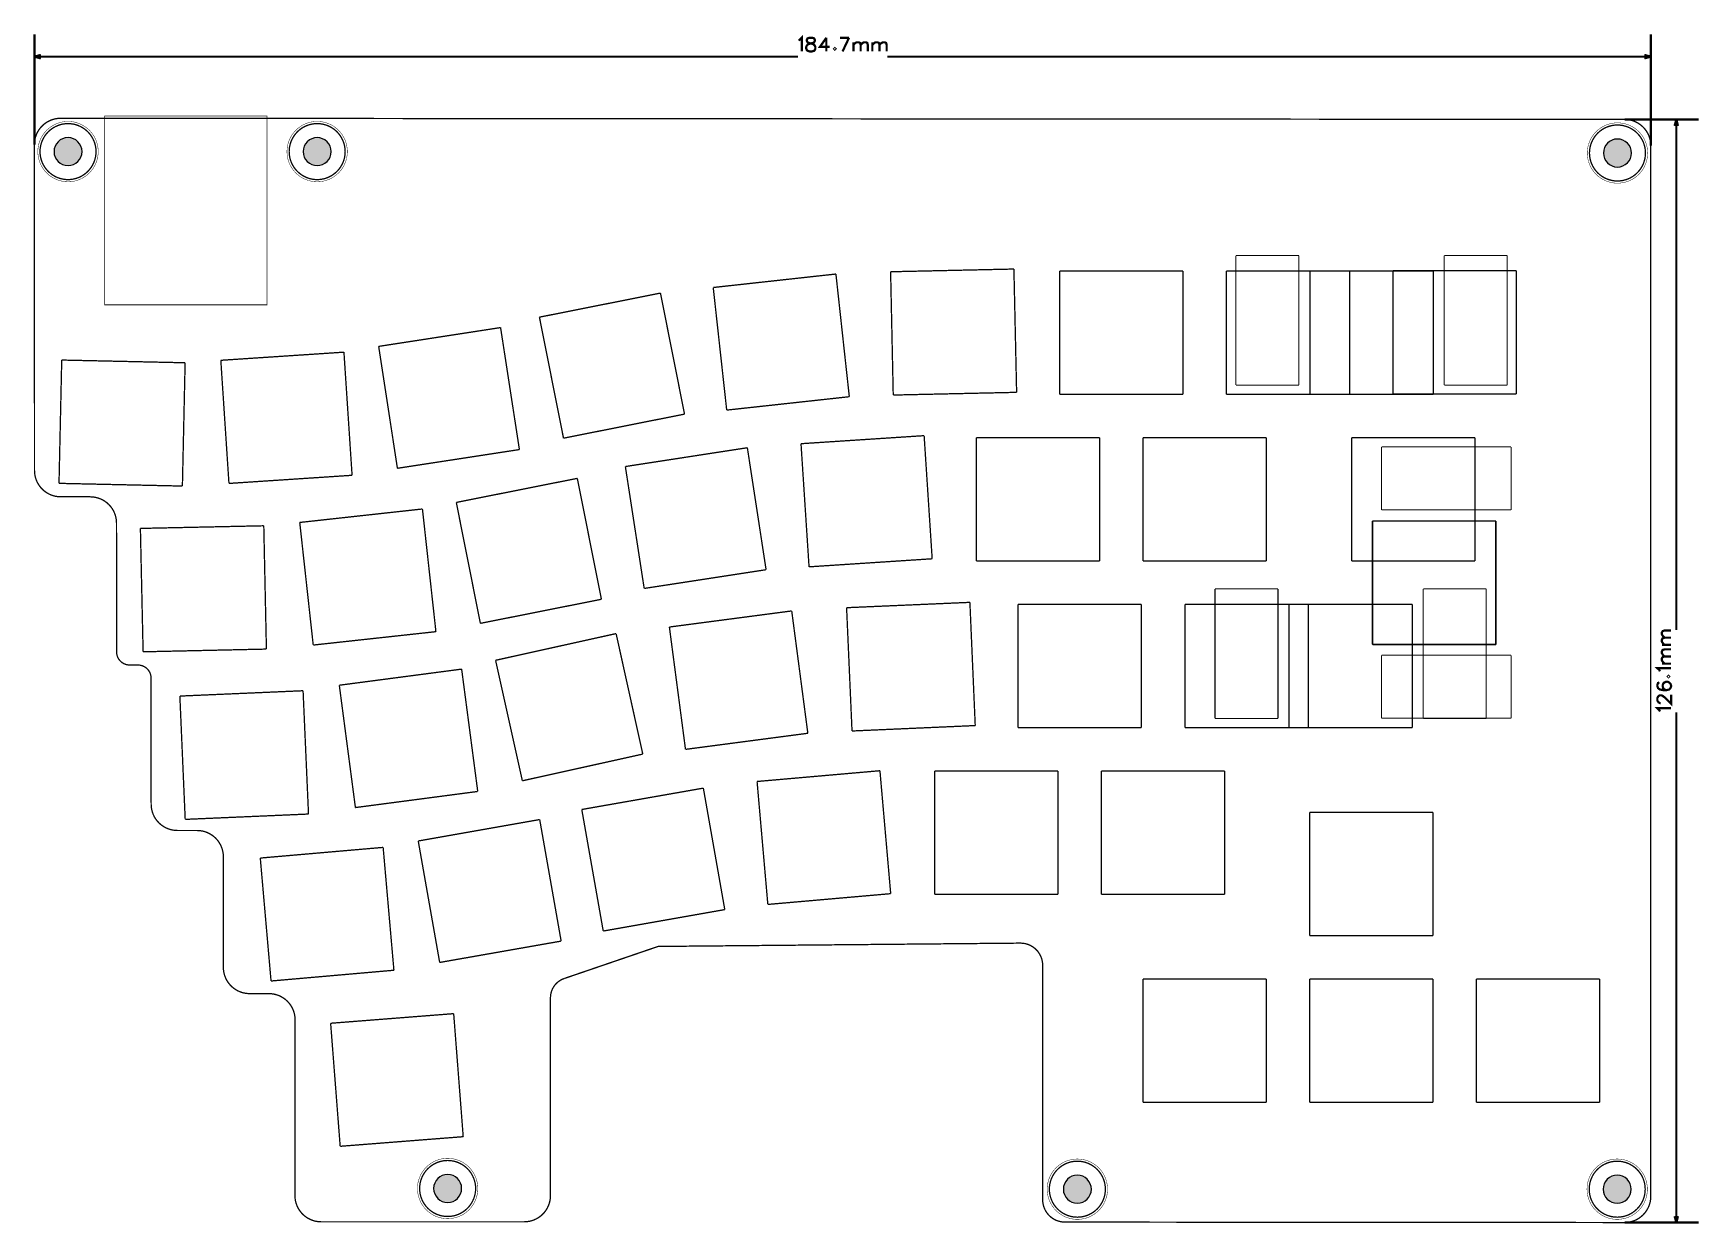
# Model space of a CAD drawing. Header units: millimetres. Extents: x 36 to 226, y -153 to -17.
import ezdxf

# ---------------------------------------------------------------- set-up
doc = ezdxf.new("R2010")
doc.units = ezdxf.units.MM
doc.header["$MEASUREMENT"] = 0
for name, color, linetype, true_color in [('Board-Outline-Layer', 7, 'Continuous', 0xff00ff), ('Document-Layer', 7, 'Continuous', 0xffffff), ('Hole-Layer', 7, 'Continuous', 0x222222)]:
    doc.layers.add(name, color=color, linetype=linetype, true_color=true_color)

msp = doc.modelspace()

# ---------------------------------------------------------------- hatches: boundary and pattern name
at = {"layer": 'Hole-Layer'}
for points in [[(38.26, -30.28, 1), (41.46, -30.28, 1)], [(66.73, -30.28, 1), (69.93, -30.28, 1)], [(215.32, -30.44, 1), (218.52, -30.44, 1)], [(81.64, -148.77, 1), (84.84, -148.77, 1)], [(153.6, -148.85, 1), (156.8, -148.85, 1)], [(215.29, -148.85, 1), (218.49, -148.85, 1)]]:
    msp.add_hatch(color=256, dxfattribs=at).paths.add_polyline_path(points)

# ---------------------------------------------------------------- linework, layer by layer
at = {"layer": 'Board-Outline-Layer', "const_width": 0.15}
for points in [[(36.02, -29.47, -0.414), (39.02, -26.47)], [(217.73, -26.6, -0.414), (220.73, -29.6)], [(39.03, -69.73, -0.414), (36.03, -66.73)], [(45.4, -72.73, 0.414), (42.4, -69.73)], [(46.91, -88.95, -0.414), (45.41, -87.45)], [(49.35, -90.45, 0.414), (47.85, -88.95)], [(52.36, -107.86, -0.414), (49.36, -104.86)], [(57.61, -110.86, 0.414), (54.61, -107.86)], [(151.24, -123.27, 0.414), (148.7, -120.73)], [(60.61, -126.5, -0.414), (57.61, -123.5)], [(96.58, -124.77, 0.323), (94.99, -126.97)], [(65.81, -129.5, 0.414), (62.81, -126.5)], [(68.79, -152.58, -0.414), (65.79, -149.58)], [(94.99, -149.58, -0.414), (91.99, -152.58)], [(153.78, -152.61, -0.414), (151.24, -150.07)], [(220.73, -149.66, -0.414), (217.73, -152.66)]]:
    msp.add_lwpolyline(points, format="xyb", dxfattribs=at)
at = {"layer": 'Board-Outline-Layer'}
for points, const_width in [([(39.02, -26.47), (217.73, -26.6)], 0.15), ([(36.03, -66.73), (36.02, -29.47)], 0.15), ([(220.73, -29.6), (220.73, -149.66)], 0.15), ([(147.95, -43.7), (133.86, -44.01)], 0.15), ([(147.95, -43.7), (133.86, -44.01)], 0.15), ([(148.26, -57.79), (147.95, -43.7)], 0.15), ([(148.26, -57.79), (147.95, -43.7)], 0.15), ([(180.52, -42.16), (173.32, -42.16)], 0.12), ([(173.32, -42.16), (173.32, -56.96)], 0.12), ([(180.52, -42.16), (173.32, -42.16)], 0.12), ([(173.32, -42.16), (173.32, -56.96)], 0.12), ([(180.52, -56.96), (180.52, -42.16)], 0.12), ([(180.52, -56.96), (180.52, -42.16)], 0.12), ([(197.12, -56.96), (197.12, -42.16)], 0.12), ([(197.12, -42.16), (204.32, -42.16)], 0.12), ([(197.12, -56.96), (197.12, -42.16)], 0.12), ([(197.12, -42.16), (204.32, -42.16)], 0.12), ([(204.32, -42.16), (204.32, -56.96)], 0.12), ([(204.32, -42.16), (204.32, -56.96)], 0.12), ([(127.61, -44.27), (113.59, -45.81)], 0.15), ([(127.61, -44.27), (113.59, -45.81)], 0.15), ([(129.14, -58.29), (127.61, -44.27)], 0.15), ([(129.14, -58.29), (127.61, -44.27)], 0.15), ([(133.86, -44.01), (134.16, -58.1)], 0.15), ([(133.86, -44.01), (134.16, -58.1)], 0.15), ([(167.27, -43.91), (153.17, -43.91)], 0.15), ([(153.17, -43.91), (153.17, -58.01)], 0.15), ([(167.27, -43.91), (153.17, -43.91)], 0.15), ([(153.17, -43.91), (153.17, -58.01)], 0.15), ([(167.27, -58.01), (167.27, -43.91)], 0.15), ([(167.27, -58.01), (167.27, -43.91)], 0.15), ([(186.33, -43.91), (172.23, -43.91)], 0.15), ([(172.23, -43.91), (172.23, -58.01)], 0.15), ([(186.33, -43.91), (172.23, -43.91)], 0.15), ([(172.23, -43.91), (172.23, -58.01)], 0.15), ([(195.87, -43.91), (181.77, -43.91)], 0.15), ([(181.77, -43.91), (181.77, -58.01)], 0.15), ([(181.77, -58.01), (181.77, -43.91)], 0.15), ([(181.77, -43.91), (195.87, -43.91)], 0.15), ([(195.87, -43.91), (181.77, -43.91)], 0.15), ([(181.77, -43.91), (181.77, -58.01)], 0.15), ([(181.77, -58.01), (181.77, -43.91)], 0.15), ([(181.77, -43.91), (195.87, -43.91)], 0.15), ([(186.33, -58.01), (186.33, -43.91)], 0.15), ([(186.33, -58.01), (186.33, -43.91)], 0.15), ([(205.37, -43.88), (191.27, -43.88)], 0.15), ([(191.27, -43.88), (191.27, -57.98)], 0.15), ([(205.37, -43.88), (191.27, -43.88)], 0.15), ([(191.27, -43.88), (191.27, -57.98)], 0.15), ([(195.87, -58.01), (195.87, -43.91)], 0.15), ([(195.87, -43.91), (195.87, -58.01)], 0.15), ([(195.87, -58.01), (195.87, -43.91)], 0.15), ([(195.87, -43.91), (195.87, -58.01)], 0.15), ([(205.37, -57.98), (205.37, -43.88)], 0.15), ([(205.37, -57.98), (205.37, -43.88)], 0.15), ([(107.56, -46.45), (93.73, -49.2)], 0.15), ([(107.56, -46.45), (93.73, -49.2)], 0.15), ([(110.31, -60.28), (107.56, -46.45)], 0.15), ([(110.31, -60.28), (107.56, -46.45)], 0.15), ([(113.59, -45.81), (115.13, -59.82)], 0.15), ([(113.59, -45.81), (115.13, -59.82)], 0.15), ([(93.73, -49.2), (96.48, -63.03)], 0.15), ([(93.73, -49.2), (96.48, -63.03)], 0.15), ([(89.29, -50.39), (75.36, -52.54)], 0.15), ([(89.29, -50.39), (75.36, -52.54)], 0.15), ([(91.44, -64.33), (89.29, -50.39)], 0.15), ([(91.44, -64.33), (89.29, -50.39)], 0.15), ([(71.39, -53.2), (57.32, -54.13)], 0.15), ([(71.39, -53.2), (57.32, -54.13)], 0.15), ([(72.32, -67.27), (71.39, -53.2)], 0.15), ([(72.32, -67.27), (71.39, -53.2)], 0.15), ([(75.36, -52.54), (77.5, -66.47)], 0.15), ([(75.36, -52.54), (77.5, -66.47)], 0.15), ([(39.14, -54.1), (38.83, -68.19)], 0.15), ([(39.14, -54.1), (38.83, -68.19)], 0.15), ([(53.24, -54.41), (39.14, -54.1)], 0.15), ([(53.24, -54.41), (39.14, -54.1)], 0.15), ([(52.93, -68.5), (53.24, -54.41)], 0.15), ([(52.93, -68.5), (53.24, -54.41)], 0.15), ([(57.32, -54.13), (58.25, -68.2)], 0.15), ([(57.32, -54.13), (58.25, -68.2)], 0.15), ([(173.32, -56.96), (180.52, -56.96)], 0.12), ([(173.32, -56.96), (180.52, -56.96)], 0.12), ([(204.32, -56.96), (197.12, -56.96)], 0.12), ([(204.32, -56.96), (197.12, -56.96)], 0.12), ([(115.13, -59.82), (129.14, -58.29)], 0.15), ([(115.13, -59.82), (129.14, -58.29)], 0.15), ([(134.16, -58.1), (148.26, -57.79)], 0.15), ([(134.16, -58.1), (148.26, -57.79)], 0.15), ([(153.17, -58.01), (167.27, -58.01)], 0.15), ([(153.17, -58.01), (167.27, -58.01)], 0.15), ([(172.23, -58.01), (186.33, -58.01)], 0.15), ([(172.23, -58.01), (186.33, -58.01)], 0.15), ([(181.77, -58.01), (195.87, -58.01)], 0.15), ([(195.87, -58.01), (181.77, -58.01)], 0.15), ([(181.77, -58.01), (195.87, -58.01)], 0.15), ([(195.87, -58.01), (181.77, -58.01)], 0.15), ([(191.27, -57.98), (205.37, -57.98)], 0.15), ([(191.27, -57.98), (205.37, -57.98)], 0.15), ([(96.48, -63.03), (110.31, -60.28)], 0.15), ([(96.48, -63.03), (110.31, -60.28)], 0.15), ([(137.69, -62.74), (123.62, -63.66)], 0.15), ([(137.69, -62.74), (123.62, -63.66)], 0.15), ([(138.61, -76.81), (137.69, -62.74)], 0.15), ([(138.61, -76.81), (137.69, -62.74)], 0.15), ([(77.5, -66.47), (91.44, -64.33)], 0.15), ([(77.5, -66.47), (91.44, -64.33)], 0.15), ([(117.49, -64.12), (103.55, -66.27)], 0.15), ([(117.49, -64.12), (103.55, -66.27)], 0.15), ([(119.63, -78.06), (117.49, -64.12)], 0.15), ([(119.63, -78.06), (117.49, -64.12)], 0.15), ([(123.62, -63.66), (124.54, -77.73)], 0.15), ([(123.62, -63.66), (124.54, -77.73)], 0.15), ([(157.75, -62.96), (143.65, -62.96)], 0.15), ([(143.65, -62.96), (143.65, -77.06)], 0.15), ([(157.75, -62.96), (143.65, -62.96)], 0.15), ([(143.65, -62.96), (143.65, -77.06)], 0.15), ([(157.75, -77.06), (157.75, -62.96)], 0.15), ([(157.75, -77.06), (157.75, -62.96)], 0.15), ([(176.8, -62.96), (162.7, -62.96)], 0.15), ([(162.7, -62.96), (162.7, -77.06)], 0.15), ([(176.8, -62.96), (162.7, -62.96)], 0.15), ([(162.7, -62.96), (162.7, -77.06)], 0.15), ([(176.8, -77.06), (176.8, -62.96)], 0.15), ([(176.8, -77.06), (176.8, -62.96)], 0.15), ([(200.63, -62.96), (186.53, -62.96)], 0.15), ([(186.53, -62.96), (186.53, -77.06)], 0.15), ([(200.63, -62.96), (186.53, -62.96)], 0.15), ([(186.53, -62.96), (186.53, -77.06)], 0.15), ([(189.96, -64.03), (189.96, -71.23)], 0.12), ([(204.76, -64.03), (189.96, -64.03)], 0.12), ([(189.96, -64.03), (189.96, -71.23)], 0.12), ([(204.76, -64.03), (189.96, -64.03)], 0.12), ([(200.63, -77.06), (200.63, -62.96)], 0.15), ([(200.63, -77.06), (200.63, -62.96)], 0.15), ([(204.76, -71.23), (204.76, -64.03)], 0.12), ([(204.76, -71.23), (204.76, -64.03)], 0.12), ([(103.55, -66.27), (105.7, -80.2)], 0.15), ([(103.55, -66.27), (105.7, -80.2)], 0.15), ([(38.83, -68.19), (52.93, -68.5)], 0.15), ([(38.83, -68.19), (52.93, -68.5)], 0.15), ([(58.25, -68.2), (72.32, -67.27)], 0.15), ([(58.25, -68.2), (72.32, -67.27)], 0.15), ([(98.06, -67.62), (84.23, -70.37)], 0.15), ([(98.06, -67.62), (84.23, -70.37)], 0.15), ([(100.81, -81.44), (98.06, -67.62)], 0.15), ([(100.81, -81.44), (98.06, -67.62)], 0.15), ([(42.4, -69.73), (39.03, -69.73)], 0.15), ([(84.23, -70.37), (86.98, -84.19)], 0.15), ([(84.23, -70.37), (86.98, -84.19)], 0.15), ([(80.36, -71.12), (66.34, -72.66)], 0.15), ([(80.36, -71.12), (66.34, -72.66)], 0.15), ([(81.9, -85.14), (80.36, -71.12)], 0.15), ([(81.9, -85.14), (80.36, -71.12)], 0.15), ([(189.96, -71.23), (204.76, -71.23)], 0.12), ([(189.96, -71.23), (204.76, -71.23)], 0.12), ([(45.41, -87.45), (45.4, -72.73)], 0.15), ([(62.23, -73.04), (48.13, -73.34)], 0.15), ([(62.23, -73.04), (48.13, -73.34)], 0.15), ([(48.13, -73.34), (48.44, -87.44)], 0.15), ([(48.13, -73.34), (48.44, -87.44)], 0.15), ([(62.53, -87.13), (62.23, -73.04)], 0.15), ([(62.53, -87.13), (62.23, -73.04)], 0.15), ([(66.34, -72.66), (67.88, -86.67)], 0.15), ([(66.34, -72.66), (67.88, -86.67)], 0.15), ([(188.91, -86.58), (188.91, -72.48)], 0.15), ([(188.91, -72.48), (203.01, -72.48)], 0.15), ([(188.91, -86.58), (188.91, -72.48)], 0.15), ([(188.91, -72.48), (203.01, -72.48)], 0.15), ([(188.94, -72.51), (188.94, -86.61)], 0.15), ([(203.04, -72.51), (188.94, -72.51)], 0.15), ([(188.94, -72.51), (188.94, -86.61)], 0.15), ([(203.04, -72.51), (188.94, -72.51)], 0.15), ([(203.01, -72.48), (203.01, -86.58)], 0.15), ([(203.01, -72.48), (203.01, -86.58)], 0.15), ([(203.04, -86.61), (203.04, -72.51)], 0.15), ([(203.04, -86.61), (203.04, -72.51)], 0.15), ([(105.7, -80.2), (119.63, -78.06)], 0.15), ([(105.7, -80.2), (119.63, -78.06)], 0.15), ([(124.54, -77.73), (138.61, -76.81)], 0.15), ([(124.54, -77.73), (138.61, -76.81)], 0.15), ([(143.65, -77.06), (157.75, -77.06)], 0.15), ([(143.65, -77.06), (157.75, -77.06)], 0.15), ([(162.7, -77.06), (176.8, -77.06)], 0.15), ([(162.7, -77.06), (176.8, -77.06)], 0.15), ([(186.53, -77.06), (200.63, -77.06)], 0.15), ([(186.53, -77.06), (200.63, -77.06)], 0.15), ([(86.98, -84.19), (100.81, -81.44)], 0.15), ([(86.98, -84.19), (100.81, -81.44)], 0.15), ([(142.92, -81.79), (128.83, -82.4)], 0.15), ([(142.92, -81.79), (128.83, -82.4)], 0.15), ([(143.53, -95.87), (142.92, -81.79)], 0.15), ([(143.53, -95.87), (142.92, -81.79)], 0.15), ([(178.13, -80.26), (170.93, -80.26)], 0.12), ([(170.93, -80.26), (170.93, -95.06)], 0.12), ([(178.13, -80.26), (170.93, -80.26)], 0.12), ([(170.93, -80.26), (170.93, -95.06)], 0.12), ([(178.13, -95.06), (178.13, -80.26)], 0.12), ([(178.13, -95.06), (178.13, -80.26)], 0.12), ([(194.73, -95.06), (194.73, -80.26)], 0.12), ([(194.73, -80.26), (201.93, -80.26)], 0.12), ([(194.73, -95.06), (194.73, -80.26)], 0.12), ([(194.73, -80.26), (201.93, -80.26)], 0.12), ([(201.93, -80.26), (201.93, -95.06)], 0.12), ([(201.93, -80.26), (201.93, -95.06)], 0.12), ([(122.56, -82.77), (108.58, -84.61)], 0.15), ([(122.56, -82.77), (108.58, -84.61)], 0.15), ([(124.4, -96.75), (122.56, -82.77)], 0.15), ([(124.4, -96.75), (122.56, -82.77)], 0.15), ([(128.83, -82.4), (129.45, -96.49)], 0.15), ([(128.83, -82.4), (129.45, -96.49)], 0.15), ([(162.51, -82.01), (148.41, -82.01)], 0.15), ([(148.41, -82.01), (148.41, -96.11)], 0.15), ([(162.51, -82.01), (148.41, -82.01)], 0.15), ([(148.41, -82.01), (148.41, -96.11)], 0.15), ([(162.51, -96.11), (162.51, -82.01)], 0.15), ([(162.51, -96.11), (162.51, -82.01)], 0.15), ([(181.59, -82.01), (167.49, -82.01)], 0.15), ([(167.49, -82.01), (167.49, -96.11)], 0.15), ([(181.59, -82.01), (167.49, -82.01)], 0.15), ([(167.49, -82.01), (167.49, -96.11)], 0.15), ([(193.48, -82.01), (179.38, -82.01)], 0.15), ([(179.38, -82.01), (179.38, -96.11)], 0.15), ([(179.38, -96.11), (179.38, -82.01)], 0.15), ([(179.38, -82.01), (193.48, -82.01)], 0.15), ([(193.48, -82.01), (179.38, -82.01)], 0.15), ([(179.38, -82.01), (179.38, -96.11)], 0.15), ([(179.38, -96.11), (179.38, -82.01)], 0.15), ([(179.38, -82.01), (193.48, -82.01)], 0.15), ([(181.59, -96.11), (181.59, -82.01)], 0.15), ([(181.59, -96.11), (181.59, -82.01)], 0.15), ([(193.48, -96.11), (193.48, -82.01)], 0.15), ([(193.48, -82.01), (193.48, -96.11)], 0.15), ([(193.48, -96.11), (193.48, -82.01)], 0.15), ([(193.48, -82.01), (193.48, -96.11)], 0.15), ([(67.88, -86.67), (81.9, -85.14)], 0.15), ([(67.88, -86.67), (81.9, -85.14)], 0.15), ([(102.49, -85.36), (88.72, -88.41)], 0.15), ([(102.49, -85.36), (88.72, -88.41)], 0.15), ([(105.54, -99.13), (102.49, -85.36)], 0.15), ([(105.54, -99.13), (102.49, -85.36)], 0.15), ([(108.58, -84.61), (110.42, -98.59)], 0.15), ([(108.58, -84.61), (110.42, -98.59)], 0.15), ([(48.44, -87.44), (62.53, -87.13)], 0.15), ([(48.44, -87.44), (62.53, -87.13)], 0.15), ([(203.01, -86.58), (188.91, -86.58)], 0.15), ([(203.01, -86.58), (188.91, -86.58)], 0.15), ([(188.94, -86.61), (203.04, -86.61)], 0.15), ([(188.94, -86.61), (203.04, -86.61)], 0.15), ([(47.85, -88.95), (46.91, -88.95)], 0.15), ([(84.84, -89.42), (70.86, -91.26)], 0.15), ([(84.84, -89.42), (70.86, -91.26)], 0.15), ([(86.68, -103.4), (84.84, -89.42)], 0.15), ([(86.68, -103.4), (84.84, -89.42)], 0.15), ([(88.72, -88.41), (91.78, -102.18)], 0.15), ([(88.72, -88.41), (91.78, -102.18)], 0.15), ([(189.96, -95.03), (189.96, -87.83)], 0.12), ([(189.96, -87.83), (204.76, -87.83)], 0.12), ([(189.96, -95.03), (189.96, -87.83)], 0.12), ([(189.96, -87.83), (204.76, -87.83)], 0.12), ([(204.76, -87.83), (204.76, -95.03)], 0.12), ([(204.76, -87.83), (204.76, -95.03)], 0.12), ([(49.36, -104.86), (49.35, -90.45)], 0.15), ([(70.86, -91.26), (72.7, -105.24)], 0.15), ([(70.86, -91.26), (72.7, -105.24)], 0.15), ([(66.72, -91.89), (52.64, -92.5)], 0.15), ([(66.72, -91.89), (52.64, -92.5)], 0.15), ([(52.64, -92.5), (53.25, -106.59)], 0.15), ([(52.64, -92.5), (53.25, -106.59)], 0.15), ([(67.34, -105.98), (66.72, -91.89)], 0.15), ([(67.34, -105.98), (66.72, -91.89)], 0.15), ([(170.93, -95.06), (178.13, -95.06)], 0.12), ([(170.93, -95.06), (178.13, -95.06)], 0.12), ([(204.76, -95.03), (189.96, -95.03)], 0.12), ([(204.76, -95.03), (189.96, -95.03)], 0.12), ([(201.93, -95.06), (194.73, -95.06)], 0.12), ([(201.93, -95.06), (194.73, -95.06)], 0.12), ([(110.42, -98.59), (124.4, -96.75)], 0.15), ([(110.42, -98.59), (124.4, -96.75)], 0.15), ([(129.45, -96.49), (143.53, -95.87)], 0.15), ([(129.45, -96.49), (143.53, -95.87)], 0.15), ([(148.41, -96.11), (162.51, -96.11)], 0.15), ([(148.41, -96.11), (162.51, -96.11)], 0.15), ([(167.49, -96.11), (181.59, -96.11)], 0.15), ([(167.49, -96.11), (181.59, -96.11)], 0.15), ([(179.38, -96.11), (193.48, -96.11)], 0.15), ([(193.48, -96.11), (179.38, -96.11)], 0.15), ([(179.38, -96.11), (193.48, -96.11)], 0.15), ([(193.48, -96.11), (179.38, -96.11)], 0.15), ([(91.78, -102.18), (105.54, -99.13)], 0.15), ([(91.78, -102.18), (105.54, -99.13)], 0.15), ([(132.64, -101.03), (118.6, -102.26)], 0.15), ([(132.64, -101.03), (118.6, -102.26)], 0.15), ([(118.6, -102.26), (119.83, -116.31)], 0.15), ([(118.6, -102.26), (119.83, -116.31)], 0.15), ([(133.87, -115.08), (132.64, -101.03)], 0.15), ([(133.87, -115.08), (132.64, -101.03)], 0.15), ([(152.98, -101.06), (138.88, -101.06)], 0.15), ([(138.88, -101.06), (138.88, -115.16)], 0.15), ([(152.98, -101.06), (138.88, -101.06)], 0.15), ([(138.88, -101.06), (138.88, -115.16)], 0.15), ([(152.98, -115.16), (152.98, -101.06)], 0.15), ([(152.98, -115.16), (152.98, -101.06)], 0.15), ([(172.03, -101.06), (157.93, -101.06)], 0.15), ([(157.93, -101.06), (157.93, -115.16)], 0.15), ([(172.03, -101.06), (157.93, -101.06)], 0.15), ([(157.93, -101.06), (157.93, -115.16)], 0.15), ([(172.03, -115.16), (172.03, -101.06)], 0.15), ([(172.03, -115.16), (172.03, -101.06)], 0.15), ([(72.7, -105.24), (86.68, -103.4)], 0.15), ([(72.7, -105.24), (86.68, -103.4)], 0.15), ([(112.46, -103.02), (98.57, -105.46)], 0.15), ([(112.46, -103.02), (98.57, -105.46)], 0.15), ([(114.91, -116.9), (112.46, -103.02)], 0.15), ([(114.91, -116.9), (112.46, -103.02)], 0.15), ([(53.25, -106.59), (67.34, -105.98)], 0.15), ([(53.25, -106.59), (67.34, -105.98)], 0.15), ([(93.76, -106.61), (79.88, -109.06)], 0.15), ([(93.76, -106.61), (79.88, -109.06)], 0.15), ([(96.21, -120.5), (93.76, -106.61)], 0.15), ([(96.21, -120.5), (93.76, -106.61)], 0.15), ([(98.57, -105.46), (101.02, -119.35)], 0.15), ([(98.57, -105.46), (101.02, -119.35)], 0.15), ([(195.85, -105.78), (181.75, -105.78)], 0.15), ([(181.75, -105.78), (181.75, -119.88)], 0.15), ([(195.85, -105.78), (181.75, -105.78)], 0.15), ([(181.75, -105.78), (181.75, -119.88)], 0.15), ([(195.85, -119.88), (195.85, -105.78)], 0.15), ([(195.85, -119.88), (195.85, -105.78)], 0.15), ([(54.61, -107.86), (52.36, -107.86)], 0.15), ([(75.87, -109.79), (61.83, -111.01)], 0.15), ([(75.87, -109.79), (61.83, -111.01)], 0.15), ([(77.1, -123.83), (75.87, -109.79)], 0.15), ([(77.1, -123.83), (75.87, -109.79)], 0.15), ([(79.88, -109.06), (82.33, -122.94)], 0.15), ([(79.88, -109.06), (82.33, -122.94)], 0.15), ([(57.61, -123.5), (57.61, -110.86)], 0.15), ([(61.83, -111.01), (63.06, -125.06)], 0.15), ([(61.83, -111.01), (63.06, -125.06)], 0.15), ([(119.83, -116.31), (133.87, -115.08)], 0.15), ([(119.83, -116.31), (133.87, -115.08)], 0.15), ([(138.88, -115.16), (152.98, -115.16)], 0.15), ([(138.88, -115.16), (152.98, -115.16)], 0.15), ([(157.93, -115.16), (172.03, -115.16)], 0.15), ([(157.93, -115.16), (172.03, -115.16)], 0.15), ([(101.02, -119.35), (114.91, -116.9)], 0.15), ([(101.02, -119.35), (114.91, -116.9)], 0.15), ([(181.75, -119.88), (195.85, -119.88)], 0.15), ([(181.75, -119.88), (195.85, -119.88)], 0.15), ([(82.33, -122.94), (96.21, -120.5)], 0.15), ([(82.33, -122.94), (96.21, -120.5)], 0.15), ([(107.29, -121.11), (96.58, -124.77)], 0.15), ([(148.7, -120.73), (107.29, -121.11)], 0.15), ([(63.06, -125.06), (77.1, -123.83)], 0.15), ([(63.06, -125.06), (77.1, -123.83)], 0.15), ([(151.24, -150.07), (151.24, -123.27)], 0.15), ([(176.8, -124.83), (162.7, -124.83)], 0.15), ([(162.7, -124.83), (162.7, -138.93)], 0.15), ([(176.8, -124.83), (162.7, -124.83)], 0.15), ([(162.7, -124.83), (162.7, -138.93)], 0.15), ([(176.8, -138.93), (176.8, -124.83)], 0.15), ([(176.8, -138.93), (176.8, -124.83)], 0.15), ([(195.85, -124.83), (181.75, -124.83)], 0.15), ([(181.75, -124.83), (181.75, -138.93)], 0.15), ([(195.85, -124.83), (181.75, -124.83)], 0.15), ([(181.75, -124.83), (181.75, -138.93)], 0.15), ([(195.85, -138.93), (195.85, -124.83)], 0.15), ([(195.85, -138.93), (195.85, -124.83)], 0.15), ([(214.9, -124.83), (200.8, -124.83)], 0.15), ([(200.8, -124.83), (200.8, -138.93)], 0.15), ([(214.9, -124.83), (200.8, -124.83)], 0.15), ([(200.8, -124.83), (200.8, -138.93)], 0.15), ([(214.9, -138.93), (214.9, -124.83)], 0.15), ([(214.9, -138.93), (214.9, -124.83)], 0.15), ([(62.81, -126.5), (60.61, -126.5)], 0.15), ([(94.99, -126.97), (94.99, -149.58)], 0.15), ([(65.79, -149.58), (65.81, -129.5)], 0.15), ([(83.93, -128.79), (69.87, -129.89)], 0.15), ([(83.93, -128.79), (69.87, -129.89)], 0.15), ([(85.02, -142.85), (83.93, -128.79)], 0.15), ([(85.02, -142.85), (83.93, -128.79)], 0.15), ([(69.87, -129.89), (70.96, -143.95)], 0.15), ([(69.87, -129.89), (70.96, -143.95)], 0.15), ([(162.7, -138.93), (176.8, -138.93)], 0.15), ([(162.7, -138.93), (176.8, -138.93)], 0.15), ([(181.75, -138.93), (195.85, -138.93)], 0.15), ([(181.75, -138.93), (195.85, -138.93)], 0.15), ([(200.8, -138.93), (214.9, -138.93)], 0.15), ([(200.8, -138.93), (214.9, -138.93)], 0.15), ([(70.96, -143.95), (85.02, -142.85)], 0.15), ([(70.96, -143.95), (85.02, -142.85)], 0.15), ([(91.99, -152.58), (68.79, -152.58)], 0.15), ([(217.73, -152.66), (153.78, -152.61)], 0.15)]:
    msp.add_lwpolyline(points, dxfattribs=dict(at, const_width=const_width))
at = {"layer": 'Board-Outline-Layer', "const_width": 0.1}
msp.add_lwpolyline([(44.05, -26.21), (62.6, -26.21), (62.6, -47.8), (44.05, -47.8)], close=True, dxfattribs=at)
at = {"layer": 'Document-Layer', "const_width": 0.254}
for points in [[(36.02, -29.47), (36.02, -16.89)], [(123.34, -17.56), (123.49, -17.49), (123.71, -17.27), (123.71, -18.83)], [(220.73, -29.6), (220.73, -16.89)], [(126.52, -17.27), (125.78, -18.31), (126.9, -18.31)], [(126.52, -17.27), (126.52, -18.83)], [(128.07, -17.27), (129.11, -17.27)], [(129.11, -17.27), (128.37, -18.83)], [(129.62, -17.79), (129.62, -18.83)], [(129.62, -18.09), (129.84, -17.86), (129.99, -17.79), (130.22, -17.79), (130.37, -17.86), (130.44, -18.09), (130.44, -18.83)], [(130.44, -18.09), (130.66, -17.86), (130.81, -17.79), (131.04, -17.79), (131.19, -17.86), (131.26, -18.09), (131.26, -18.83)], [(131.77, -17.79), (131.77, -18.83)], [(131.77, -18.09), (132, -17.86), (132.15, -17.79), (132.37, -17.79), (132.52, -17.86), (132.59, -18.09), (132.59, -18.83)], [(132.59, -18.09), (132.82, -17.86), (132.97, -17.79), (133.19, -17.79), (133.34, -17.86), (133.41, -18.09), (133.41, -18.83)], [(36.02, -19.43), (36.76, -19.23)], [(36.02, -19.43), (36.76, -19.63)], [(36.02, -19.43), (123.26, -19.43)], [(133.49, -19.43), (220.73, -19.43)], [(220.73, -19.43), (219.99, -19.23)], [(220.73, -19.43), (219.99, -19.63)], [(217.73, -26.6), (226.19, -26.6)], [(223.65, -26.6), (223.45, -27.34)], [(223.65, -26.6), (223.84, -27.34)], [(223.65, -26.6), (223.65, -84.93)], [(222.3, -85.83), (222.08, -85.6), (222, -85.45), (222, -85.23), (222.08, -85.08), (222.3, -85), (223.05, -85)], [(222.3, -86.65), (222.08, -86.42), (222, -86.27), (222, -86.05), (222.08, -85.9), (222.3, -85.83), (223.05, -85.83)], [(222, -86.65), (223.05, -86.65)], [(222.3, -87.98), (222.08, -87.75), (222, -87.6), (222, -87.38), (222.08, -87.23), (222.3, -87.16), (223.05, -87.16)], [(221.78, -89.68), (221.71, -89.53), (221.48, -89.31), (223.05, -89.31)], [(222.3, -88.8), (222.08, -88.57), (222, -88.42), (222, -88.2), (222.08, -88.05), (222.3, -87.98), (223.05, -87.98)], [(222, -88.8), (223.05, -88.8)], [(221.71, -90.93), (221.56, -91), (221.48, -91.23), (221.48, -91.38), (221.56, -91.6), (221.78, -91.75), (222.15, -91.82), (222.53, -91.82), (222.82, -91.75), (222.97, -91.6), (223.05, -91.38), (223.05, -91.3), (222.97, -91.08), (222.82, -90.93), (222.6, -90.85), (222.53, -90.85), (222.3, -90.93), (222.15, -91.08), (222.08, -91.3), (222.08, -91.38), (222.15, -91.6), (222.3, -91.75), (222.53, -91.82)], [(221.85, -93.3), (221.78, -93.3), (221.63, -93.23), (221.56, -93.15), (221.48, -93), (221.48, -92.71), (221.56, -92.56), (221.63, -92.48), (221.78, -92.41), (221.93, -92.41), (222.08, -92.48), (222.3, -92.63), (223.05, -93.38), (223.05, -92.33)], [(221.78, -94.26), (221.71, -94.11), (221.48, -93.89), (223.05, -93.89)], [(223.65, -94.34), (223.65, -152.66)], [(223.65, -152.66), (223.45, -151.93)], [(223.65, -152.66), (223.84, -151.93)], [(217.73, -152.66), (226.19, -152.66)]]:
    msp.add_lwpolyline(points, dxfattribs=at)
for points in [[(124.59, -17.27), (124.37, -17.34), (124.29, -17.49), (124.29, -17.64), (124.37, -17.79), (124.52, -17.86), (124.82, -17.94), (125.04, -18.01), (125.19, -18.16), (125.26, -18.31), (125.26, -18.53), (125.19, -18.68), (125.12, -18.76), (124.89, -18.83), (124.59, -18.83), (124.37, -18.76), (124.29, -18.68), (124.22, -18.53), (124.22, -18.31), (124.29, -18.16), (124.44, -18.01), (124.67, -17.94), (124.97, -17.86), (125.12, -17.79), (125.19, -17.64), (125.19, -17.49), (125.12, -17.34), (124.89, -17.27)], [(127.48, -18.46), (127.41, -18.53), (127.48, -18.61), (127.56, -18.53)], [(222.68, -90.27), (222.75, -90.34), (222.82, -90.27), (222.75, -90.19)]]:
    msp.add_lwpolyline(points, close=True, dxfattribs=at)
at = {"layer": 'Document-Layer'}
for points, const_width in [([(36.41, -30.28, 1), (43.31, -30.28), (43.31, -30.28, 1), (36.41, -30.28)], 0.05), ([(36.41, -30.28, 1), (43.31, -30.28), (43.31, -30.28, 1), (36.41, -30.28)], 0.05), ([(36.66, -30.28, 1), (43.06, -30.28), (43.06, -30.28, 1), (36.66, -30.28)], 0.15), ([(36.66, -30.28, 1), (43.06, -30.28), (43.06, -30.28, 1), (36.66, -30.28)], 0.15), ([(64.88, -30.28, 1), (71.78, -30.28), (71.78, -30.28, 1), (64.88, -30.28)], 0.05), ([(64.88, -30.28, 1), (71.78, -30.28), (71.78, -30.28, 1), (64.88, -30.28)], 0.05), ([(213.47, -30.44, 1), (220.37, -30.44), (220.37, -30.44, 1), (213.47, -30.44)], 0.05), ([(213.47, -30.44, 1), (220.37, -30.44), (220.37, -30.44, 1), (213.47, -30.44)], 0.05), ([(79.79, -148.77, 1), (86.69, -148.77), (86.69, -148.77, 1), (79.79, -148.77)], 0.05), ([(79.79, -148.77, 1), (86.69, -148.77), (86.69, -148.77, 1), (79.79, -148.77)], 0.05), ([(151.75, -148.85, 1), (158.65, -148.85), (158.65, -148.85, 1), (151.75, -148.85)], 0.05), ([(151.75, -148.85, 1), (158.65, -148.85), (158.65, -148.85, 1), (151.75, -148.85)], 0.05), ([(213.44, -148.85, 1), (220.34, -148.85), (220.34, -148.85, 1), (213.44, -148.85)], 0.05), ([(213.44, -148.85, 1), (220.34, -148.85), (220.34, -148.85, 1), (213.44, -148.85)], 0.05)]:
    msp.add_lwpolyline(points, format="xyb", dxfattribs=dict(at, const_width=const_width))
at = {"layer": 'Document-Layer', "const_width": 0.15}
for points in [[(65.13, -30.28, 1), (71.53, -30.28, 1)], [(65.13, -30.28, 1), (71.53, -30.28, 1)], [(213.72, -30.44, 1), (220.12, -30.44, 1)], [(213.72, -30.44, 1), (220.12, -30.44, 1)], [(80.04, -148.77, 1), (86.44, -148.77, 1)], [(80.04, -148.77, 1), (86.44, -148.77, 1)], [(152, -148.85, 1), (158.4, -148.85, 1)], [(152, -148.85, 1), (158.4, -148.85, 1)], [(213.69, -148.85, 1), (220.09, -148.85, 1)], [(213.69, -148.85, 1), (220.09, -148.85, 1)]]:
    msp.add_lwpolyline(points, format="xyb", close=True, dxfattribs=at)
at = {"layer": 'Hole-Layer'}
for points in [[(38.26, -30.28, 1), (41.46, -30.28, 1)], [(66.73, -30.28, 1), (69.93, -30.28, 1)], [(81.64, -148.77, 1), (84.84, -148.77, 1)]]:
    msp.add_lwpolyline(points, format="xyb", close=True, dxfattribs=at)
for points in [[(215.32, -30.44, 1), (218.52, -30.44), (218.52, -30.44, 1), (215.32, -30.44)], [(153.6, -148.85, 1), (156.8, -148.85), (156.8, -148.85, 1), (153.6, -148.85)], [(215.29, -148.85, 1), (218.49, -148.85), (218.49, -148.85, 1), (215.29, -148.85)]]:
    msp.add_lwpolyline(points, format="xyb", dxfattribs=at)

doc.saveas('drawing.dxf')
